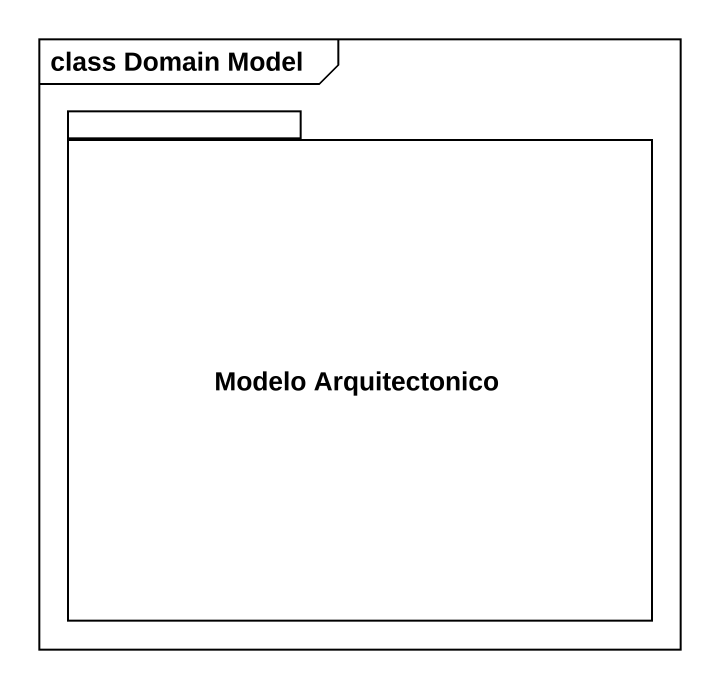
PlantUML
@startuml
mainframe class Domain Model
package "Modelo Arquitectonico" as Modelo_Arquitectonico {
}
@enduml
